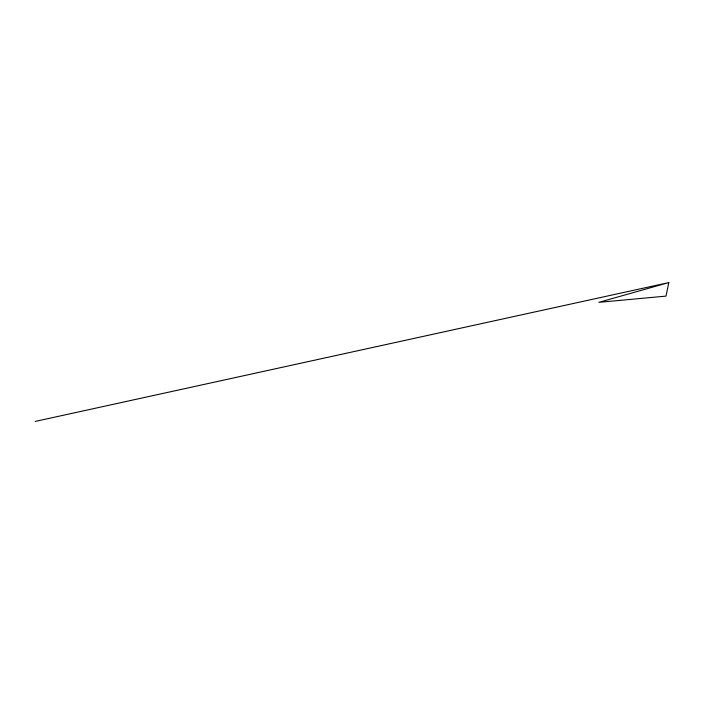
<?xml version="1.0" encoding="UTF-8"?>
<svg xmlns="http://www.w3.org/2000/svg" width="704" height="704" viewBox="0 0 704 704"><rect width="100%" height="100%" fill="white"/><g stroke="black" fill="none" stroke-linecap="round" stroke-linejoin="round"><path stroke-width="1.06" d="M668.8 282.577L665.984 296.12L598.822 302.342L668.8 282.577L35.2 421.423"/></g></svg>
